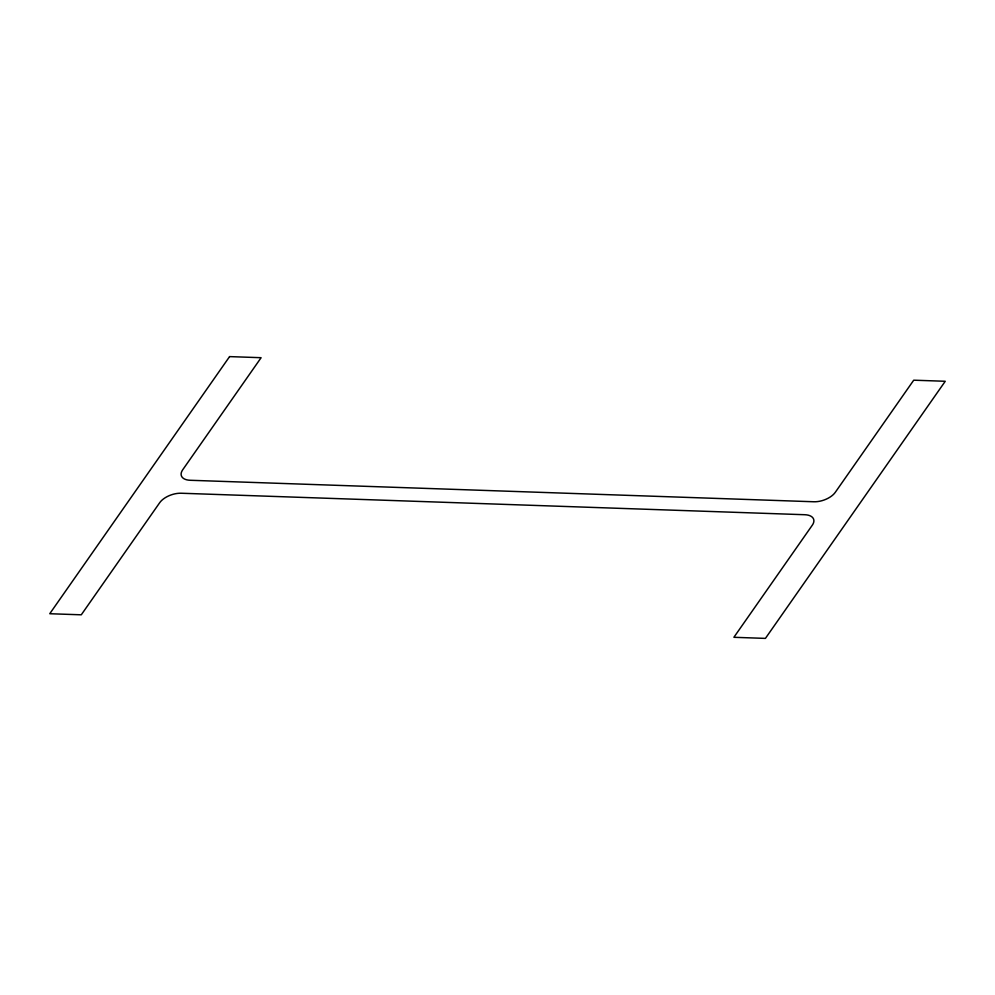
<?xml version="1.0" encoding="UTF-8"?>
<svg xmlns="http://www.w3.org/2000/svg" width="995" height="995" viewBox="0 0 995 995"><rect width="100%" height="100%" fill="white"/><g stroke="black" fill="none" stroke-linecap="round" stroke-linejoin="round"><path stroke-width="1.49" d="M229.584 356.608L49.75 613.728L81.279 614.81L159.697 502.699A16.716 8.831 -19.1 0 1 181.127 493.234L804.806 514.726A16.716 8.831 -19.1 0 1 812.306 525.186L733.887 637.297L765.416 638.392L945.25 381.272L913.721 380.19L835.303 492.301A16.716 8.831 -19.1 0 1 813.873 501.766L190.194 480.274A16.716 8.831 -19.1 0 1 182.694 469.814L261.113 357.702L229.584 356.608"/></g></svg>
